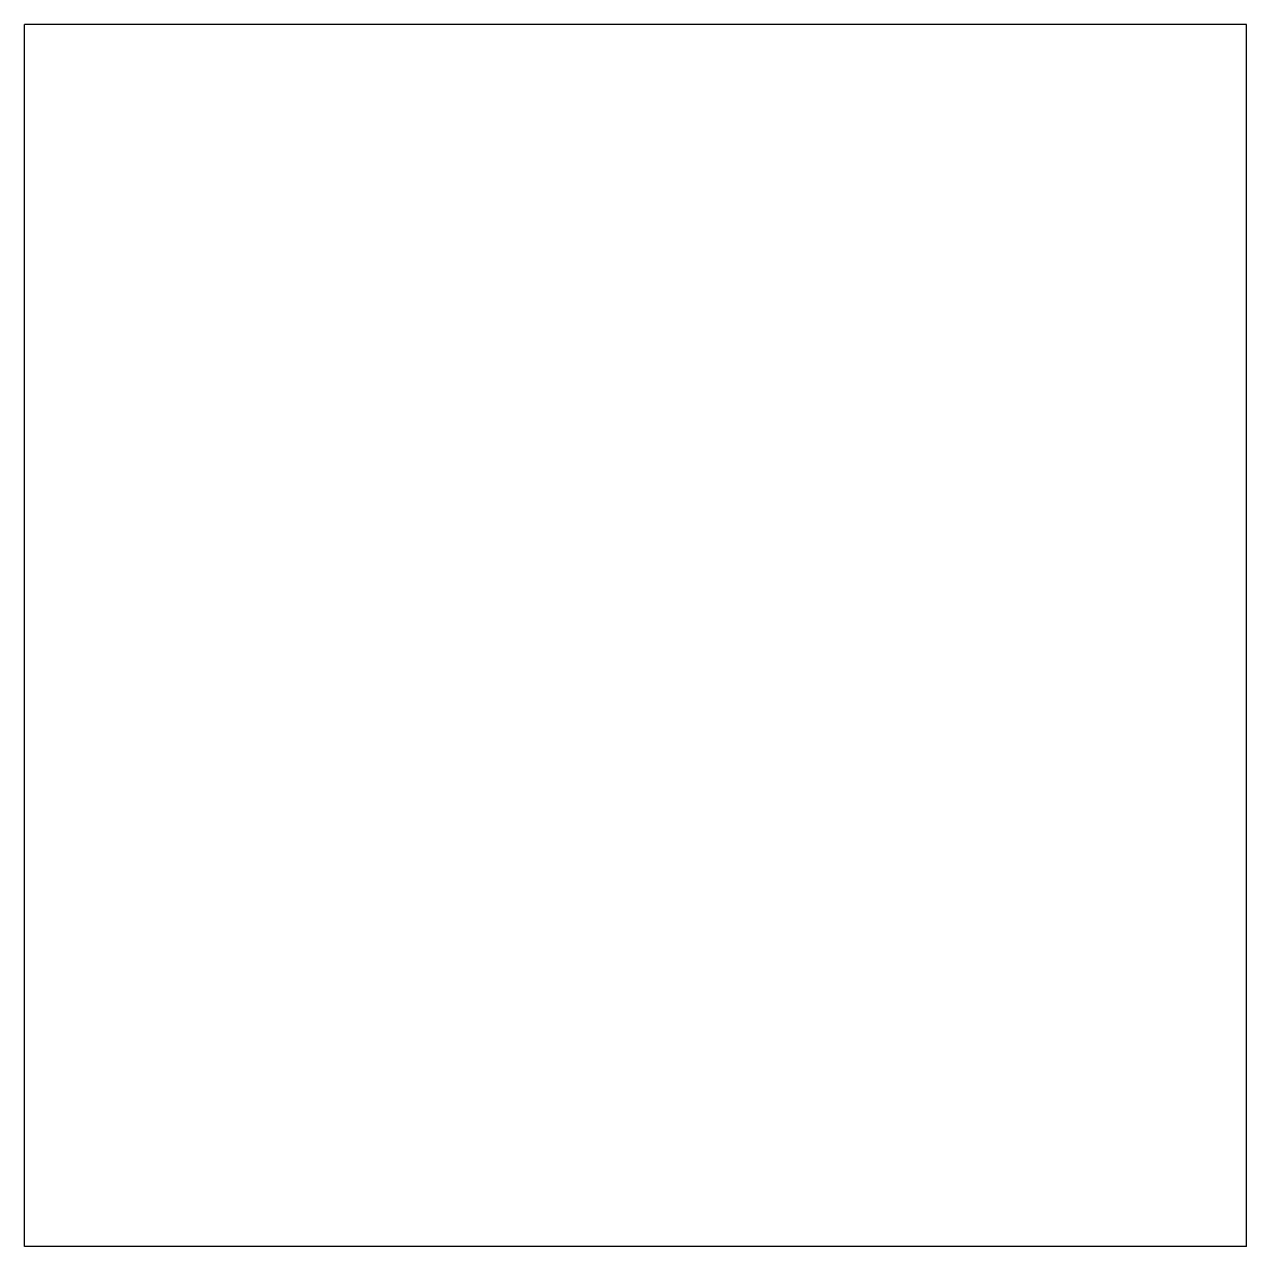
# Model space of a CAD drawing. Header units: millimetres. Extents: x 151 to 155, y 679.67 to 683.67.
import ezdxf

# ---------------------------------------------------------------- set-up
doc = ezdxf.new("R2010")
doc.units = ezdxf.units.MM
doc.layers.add('Projection', color=7, linetype='CONTINUOUS')

msp = doc.modelspace()

# ---------------------------------------------------------------- linework, layer by layer
at = {"layer": 'Projection'}
for p, q in [((151, 679.667), (151, 683.667)), ((155, 683.667), (151, 683.667)), ((155, 679.667), (155, 683.667)), ((155, 679.667), (151, 679.667))]:
    msp.add_line(p, q, dxfattribs=at)

doc.saveas('drawing.dxf')
